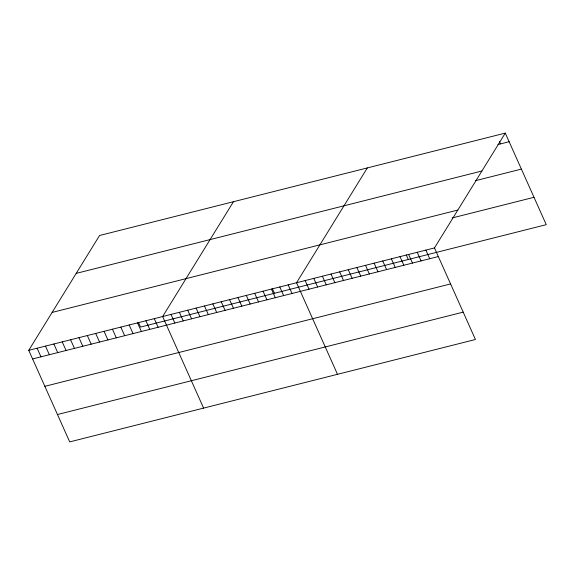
<?xml version="1.0" encoding="UTF-8"?>
<svg xmlns="http://www.w3.org/2000/svg" width="575" height="575" viewBox="0 0 575 575"><rect width="100%" height="100%" fill="white"/><g stroke="black" fill="none" stroke-linecap="round" stroke-linejoin="round"><path stroke-width="0.86" d="M505.288 133.105L434.477 247.933L475.439 339.502L69.712 441.895L28.75 350.326L99.561 235.498L505.288 133.105L546.25 224.674L140.523 327.067L138.482 322.503M233.45 201.71L162.639 316.537L203.6 408.106M367.339 167.922L296.535 282.749L337.489 374.318M497.936 144.548L509.141 141.723M76.195 273.391L481.922 170.998M475.698 180.629L521.388 169.093M52.117 312.433L457.844 210.04M452.101 217.968L534.003 197.297M28.75 350.326L434.477 247.933M32.602 358.944L438.337 256.551M44.85 386.321L450.577 283.928M57.464 414.525L463.198 312.132M499.474 141.551L500.523 143.901M425.859 250.111L429.712 258.728M417.234 252.288L421.094 260.906M408.617 254.459L412.469 263.077M406.259 254.926L408.3 259.483M399.992 256.637L403.851 265.255M391.374 258.815L395.226 267.433M382.749 260.993L386.601 269.61M374.131 263.163L377.983 271.781M365.506 265.341L369.358 273.959M356.881 267.519L360.741 276.137M348.263 269.697L352.116 278.307M339.638 271.867L343.498 280.485M331.02 274.045L334.873 282.663M322.395 276.223L326.255 284.841M313.777 278.393L317.63 287.011M305.152 280.571L309.005 289.189M288.161 284.862L292.021 293.48M279.795 286.975L283.647 295.586M272.37 288.715L274.412 293.279M271.429 289.081L275.281 297.699M263.062 291.194L266.915 299.812M254.689 293.308L258.549 301.925M246.323 295.421L250.175 304.038M237.957 297.534L241.809 306.152M229.583 299.64L233.443 308.257M221.217 301.753L225.069 310.371M212.851 303.866L216.703 312.484M204.484 305.979L208.337 314.597M196.111 308.092L199.971 316.71M187.745 310.205L191.597 318.823M179.378 312.311L183.231 320.929M171.012 314.424L174.865 323.042M154.272 318.651L158.125 327.268M145.906 320.764L149.759 329.382M137.533 322.877L141.393 331.488M129.167 324.983L133.026 333.601M120.8 327.096L124.653 335.714M112.434 329.209L116.287 337.827M104.061 331.322L107.92 339.94M95.694 333.435L99.547 342.053M87.328 335.541L91.181 344.159M78.962 337.654L82.814 346.272M70.588 339.768L74.448 348.385M62.222 341.881L66.075 350.498M53.856 343.994L57.708 352.612M45.49 346.107L49.342 354.717M37.116 348.213L40.976 356.831"/></g></svg>
